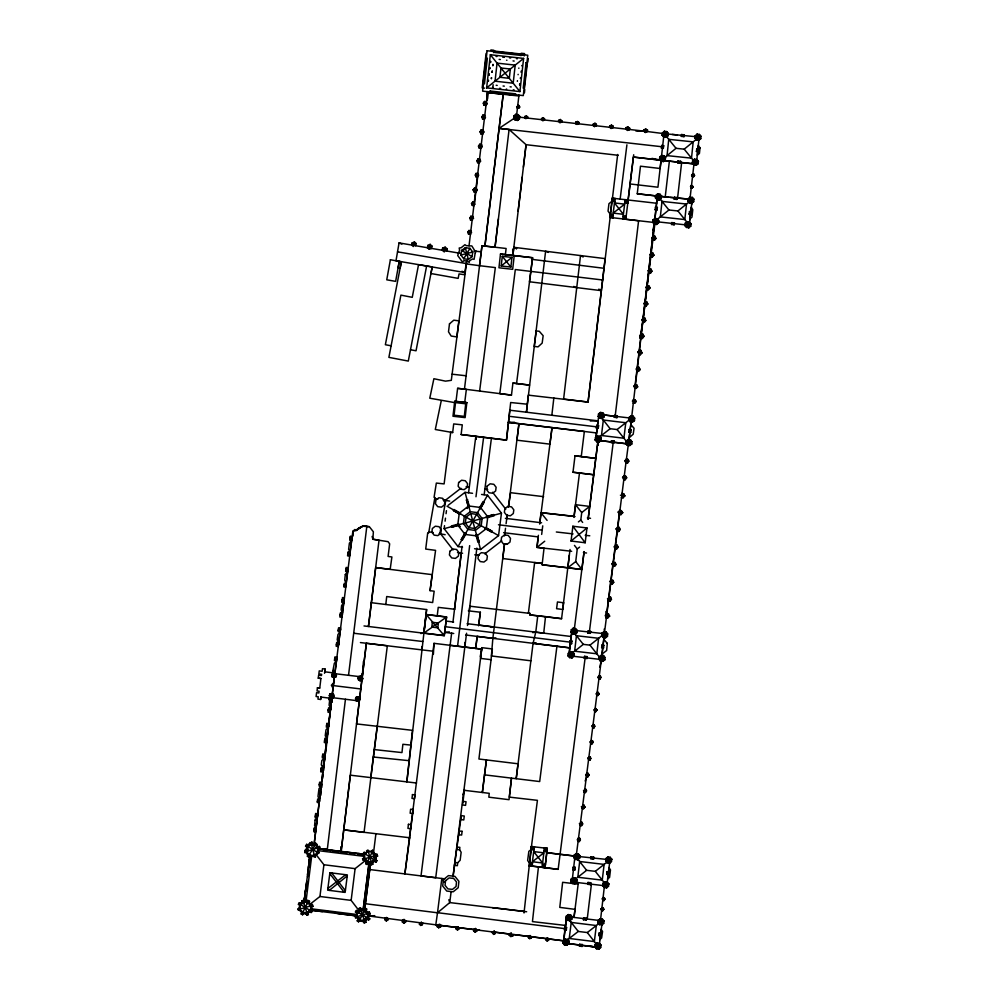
<?xml version="1.0" encoding="UTF-8"?>
<svg xmlns="http://www.w3.org/2000/svg" width="999" height="999" viewBox="0 0 999 999"><rect width="100%" height="100%" fill="white"/><g stroke="black" fill="none" stroke-linecap="round" stroke-linejoin="round"><path stroke-width="1.5" d="M364.21 858.491L364.26 854.245L367.045 851.797L366.596 850.811L367.932 850.012L368.606 851.123L371.74 851.335L372.465 850.261L376.086 856.63L375.811 859.764L372.415 863.061L372.752 864.297L371.241 864.784L370.542 863.523L368.094 863.223L364.198 859.914L363.062 860.002L362.575 858.778L363.861 857.916L364.26 854.245L367.045 851.797M487.45 98.726L487.662 91.558M367.482 917.806L367.632 913.361L364.635 910.052L360.714 909.777L357.467 912.075L357.093 916.67L359.727 919.979L364.41 920.504L367.482 917.806L357.467 912.075M404.021 919.492L403.771 923.076L405.519 922.252L405.619 920.716L404.021 919.492L402.485 920.229L402.335 921.94L403.771 923.076L405.619 920.716L402.335 921.94M627.822 126.861L627.597 130.419L629.557 129.595L629.682 128.209L627.822 126.861L626.011 127.66L625.861 129.196L627.597 130.419M518.956 95.092L518.856 95.991L487.549 92.532L487.275 100.262L487.549 92.532L499.475 93.844M311.788 844.929L311.913 842.082L305.569 846.103L306.768 846.827L306.119 850.411L304.807 850.474L304.957 852.597L306.181 852.472L308.753 857.192L309.915 855.868L313.961 855.706M457.417 929.932L457.654 926.722L456.243 927.422L456.068 928.895L457.417 929.932L458.703 929.382L458.853 927.821L457.654 926.722M310.502 910.601L310.751 905.831L307.592 902.272L303.521 902.035L300.212 904.332L299.625 909.202L302.635 912.599L307.105 913.336L310.502 910.601L305.257 907.529L307.592 902.272M366.383 643.156L359.303 700.961L356.056 700.536L355.532 698.726L356.481 697.04L358.191 696.678L359.727 697.414L359.303 700.961L331.88 697.589L314.298 842.819L315.497 843.156L317.882 846.74L318.319 852.072L315.309 855.656L315.409 857.13L308.079 854.919L306.618 851.548M433.404 654.195L434.016 643.344L481.705 649.138L481.855 647.664L492.357 648.95L491.533 655.968L530.894 660.801M368.431 626.498L375.686 567.569L390.172 569.343L391.895 556.967L388.099 556.443L389.66 543.856L388.062 541.683L372.902 539.235L373.364 531.78L369.343 526.698L364.26 525.899L361.288 526.735L356.206 530.469L352.834 531.331L334.827 673.676L362.237 676.947L362.824 678.696L361.813 680.381L360.09 680.806L358.566 679.957L357.979 678.146L358.966 676.548L360.676 676.061L362.237 676.947L358.566 679.957L361.813 680.381L358.966 676.548L362.237 676.947L363.436 661.475M573.014 869.804L573.201 867.107L575.124 867.294L574.887 869.954L573.014 869.804L575.124 867.294M317.482 852.534L317.819 847.814L315.347 844.904L311.388 844.192L307.742 846.215L306.793 851.398L309.028 855.107L314.398 855.556L317.482 852.534L307.742 846.215M543.156 117.645L541.558 118.569L541.47 119.793L544.53 118.781L544.343 120.092L542.719 120.829L543.156 117.645L544.53 118.781M564.472 929.994L564.685 927.297L566.558 927.459L566.333 930.144L564.472 929.994L566.558 927.459M573.314 656.268L585.152 657.654L558.154 869.342L529.245 865.796L531.418 846.528L534.415 846.865L534.053 849.987L531.056 849.649L528.846 851.335L527.622 860.551L532.155 866.096L529.245 865.796L524.025 912.961M495.179 933.516L494.23 931.105L492.757 931.83L492.519 933.153L493.743 934.377L495.179 933.516L492.757 931.83L493.743 934.377L494.23 931.105M306.755 886.051L307.18 881.493M307.605 876.935L308.017 872.377M486.088 53.384L482.192 87.9L484.577 88.149M593.144 125.462L593.269 124.138L594.979 123.252L596.415 124.388L596.266 125.799L594.43 126.561L593.144 125.462L596.415 124.388L593.269 124.138L596.266 125.799M481.056 148.314L481.431 144.418L479.645 144.293L478.521 146.129L479.22 148.064L481.056 148.314L482.192 146.566L481.431 144.418L478.521 146.129L481.056 148.314L479.645 144.293M457.654 862.786L457.38 865.671L454.47 865.334L456.955 847.052L459.865 847.352L459.615 849.799L461.151 852.284L460.139 860.276L457.654 862.786L454.87 862.449M419.455 924.3L419.617 922.739L422.427 924.662L422.677 923.101L419.455 924.3L420.804 925.399L422.427 924.662M524.438 92.87L524.775 89.523M322.577 756.53L322.689 755.331L324.75 755.606L323.489 757.23L322.577 756.53L324.75 755.606L322.689 755.331L323.489 757.23L324.75 755.606M334.702 659.365L334.827 658.166L336.875 658.453L335.627 660.077L334.702 659.365L336.875 658.453L334.827 658.166L335.627 660.077L336.875 658.453M518.131 74.363L518.094 74.713M513.961 115.872L513.711 118.257L515.209 120.13L517.632 120.404L519.505 118.869L519.742 116.483L518.219 114.648L515.859 114.373L513.961 115.872L519.505 118.869M473.613 930.943L473.776 929.445L475.549 928.521L476.835 929.869L476.685 931.318L475 932.017L473.613 930.943L476.835 929.869M569.343 555.157L561.588 618.693L529.857 614.922L530.007 613.423L528.384 613.199L534.64 562.537L542.257 563.461L502.747 558.528L504.52 543.98L507.067 544.318L510.002 542.045L510.501 538.374L508.229 535.402L504.582 534.94L501.585 537.212L501.098 540.884L503.359 543.856L507.067 544.318M595.229 439.947L595.466 437.562L597.34 436.063L599.725 436.301L601.223 438.174L600.986 440.559L599.113 442.07L596.69 441.82L595.229 439.947L597.34 436.063L601.223 438.174L595.229 439.947L599.113 442.07L600.524 439.473M573.813 656.368L574.063 653.97L572.552 652.11L570.167 651.835L568.294 653.358L568.019 655.719L569.53 657.592L571.915 657.866L573.813 656.368L568.294 653.358M576.81 632.804L577.06 630.419L575.561 628.546L573.164 628.309L571.303 629.807L571.028 632.192L572.527 634.065L574.949 634.315L576.81 632.804L571.303 629.807M570.841 881.568L571.091 879.182L572.951 877.684L575.374 877.959L576.848 879.819L576.598 882.217L574.737 883.715L572.315 883.441L570.841 881.568L572.951 877.684L576.848 879.819L574.737 883.715L570.841 881.568L576.848 879.819M571.853 919.117L572.102 916.732L570.591 914.859L568.206 914.622L566.333 916.12L566.058 918.506L567.594 920.379L569.954 920.628L571.853 919.117L566.333 916.12M601.66 635.689L601.898 633.304L603.771 631.793L606.193 632.042L607.692 633.915L607.417 636.301L605.544 637.799L603.159 637.524L601.66 635.689L607.692 633.915M625.886 443.444L626.136 441.058L627.996 439.548L630.419 439.797L631.917 441.67L631.643 444.056L629.782 445.554L627.384 445.317L625.886 443.444L631.917 441.67M652.722 222.34L652.959 219.955L654.832 218.456L657.217 218.731L658.728 220.567L658.478 222.952L656.605 224.463L654.195 224.213L652.722 222.34L658.728 220.567M656.131 207.705L657.055 198.938L656.168 207.043M665.284 160.015L665.521 157.617L664.023 155.757L661.638 155.482L659.765 157.005L659.49 159.365L660.988 161.239L663.411 161.513L665.284 160.015L659.765 157.005M600.511 924.212L597.914 922.801L598.164 920.404L600.037 918.905L602.447 919.18L603.958 921.028L603.683 923.413L601.81 924.912L599.425 924.662L597.914 922.801L600.037 918.905L603.958 921.028L601.81 924.912L600.037 918.905M605.943 858.528L605.694 860.926L607.205 862.786L609.59 863.061L611.463 861.563L611.7 859.177L610.239 857.304L607.817 857.03L605.943 858.528L611.463 861.563M687.911 201.061L688.161 198.664L690.059 197.165L692.419 197.415L693.955 199.276L693.668 201.673L691.808 203.172L689.422 202.897L687.911 201.061L690.059 197.165L693.955 199.276L687.911 201.061L691.808 203.172L693.231 200.574M692.357 163.099L692.607 160.714L694.467 159.241L696.89 159.49L698.388 161.388L698.114 163.774L696.253 165.247L693.855 164.997L692.357 163.099L694.467 159.241L698.388 161.388L696.253 165.247L692.357 163.099L698.388 161.388M700.749 138.724L700.998 136.326L699.5 134.465L697.102 134.216L695.242 135.714L694.954 138.112L696.465 139.972L698.875 140.222L700.749 138.724L695.242 135.714M316.109 830.631L315.284 828.733L314.023 830.381L316.109 830.631L314.173 829.182L314.972 831.093L316.233 829.47L314.173 829.182M386.526 917.532L386.251 920.903L387.724 920.129L387.912 918.568L386.526 917.532L384.965 918.106L384.79 919.617L386.251 920.903L387.912 918.568L384.79 919.617M416.521 783.029L406.843 781.867L412.475 730.344L356.543 723.913L366.371 643.281L387.325 645.791L364.048 832.404L343.743 829.857L409.69 837.761L404.882 873.913L434.016 643.344M489.81 68.531L489.91 67.595L489.785 68.756M601.66 647.664L601.935 645.029L603.833 645.242L603.521 647.914L601.66 647.664L603.833 645.242M594.917 946.902L595.167 944.542L597.027 943.019L599.45 943.293L600.948 945.154L600.674 947.551L598.813 949.05L596.415 948.775L594.917 946.902L597.027 943.019L600.948 945.154L598.813 949.05L594.917 946.902L600.948 945.154M607.042 871.765L606.768 874.4L608.641 874.649L608.953 871.977L607.042 871.765L608.641 874.649M696.84 159.628L698.9 139.723M340.434 630.544L339.598 628.671L338.349 630.294L340.434 630.544L338.536 629.108L340.547 629.382L339.298 631.006L338.536 629.108M374.825 860.276L375.324 855.619L372.252 851.947L368.269 851.548L364.872 853.72L364.235 858.928L367.232 862.337L371.516 862.824L374.825 860.276L364.872 853.72M486.026 104.321L484.065 105.245L484.465 101.498L486.388 101.723L487 103.859L485.926 105.395L484.065 105.245L483.291 103.247L484.465 101.498L485.926 105.395M597.452 425.699L598.039 420.841L509.827 410.214L506.481 440.109L461.113 434.528L462.287 424.85L453.708 423.926L452.659 432.542L450.699 432.267L444.118 483.903L436.338 483.079L434.066 497.352L434.902 497.477L428.683 532.892L427.734 532.729L425.711 549.063L435.576 550.349L430.057 590.659L434.165 591.208L432.667 602.547L386.713 596.54L385.801 604.47M509.24 935.326L509.39 933.89L511.263 932.816L510.864 936.55L509.24 935.326L513.136 934.402L512.974 935.751L510.864 936.55L509.39 933.89L512.974 935.751M562.974 943.044L563.211 940.721L565.084 939.16L567.507 939.397L569.005 941.27L568.731 943.655L566.858 945.154L564.472 944.917L562.974 943.044L565.084 939.16L569.005 941.27L566.858 945.154L562.974 943.044L569.005 941.27M631.718 416.708L642.819 321.603M431.805 627.11L432.33 622.302L438.361 623.001L437.837 627.784L431.805 627.11L438.361 623.001M517.357 81.356L517.432 80.657M518.856 68.007L518.818 68.344M548.414 252.397L545.604 251.236L526.423 412.2L528.321 395.142L588.061 402.06L605.119 258.616L513.836 247.315L512.862 255.432L500.474 254.046L498.951 267.769L512.674 269.33L514.235 255.607L500.474 254.046M529.857 614.922L545.504 616.633L543.731 633.141L467.145 623.676M654.845 219.568L655.806 210.677M654.782 220.017L656.006 208.591M325.849 739.347L325.574 741.733L324.588 741.033L325.849 739.347L326.835 740.109L325.574 741.733L324.775 739.834L326.673 741.246M495.054 81.194L497.052 63.124L515.209 65.11L513.186 83.217L495.054 81.194L500.636 76.736M609.59 127.26L609.74 125.862L611.525 125.125L613.111 126.186L612.924 127.697L611.001 128.459L609.59 127.26L613.111 126.186L609.74 125.862L612.924 127.697M542.382 864.11L545.017 867.594L545.392 864.447L542.382 864.11L542.02 867.269L545.017 867.594L547.29 848.363L544.255 848.026L543.881 851.185L546.915 851.523L547.29 848.363L531.418 846.528L529.245 865.796L538.461 866.807L532.455 921.602L565.509 925.436L566.645 916.52L563.561 942.906M345.329 584.103L345.055 586.463L346.154 586.038L345.329 584.103L344.081 585.764L345.055 586.463L344.255 584.565L346.316 584.84L344.081 585.764M371.366 602.697L426.623 609.565L406.843 781.867L350.349 775.187L341.134 851.398L340.859 846.74M486.638 87.875L490.347 54.733L523.613 58.404L519.905 91.583L486.638 87.875L495.854 80.519M510.339 69.006L509.303 78.347L499.925 77.273L500.974 67.994L510.339 69.006L499.925 77.273M604.545 632.267L625.973 462.537M302.547 912.624L299.625 910.151L298.501 910.239L300.549 903.383L304.046 901.36L307.005 901.573L307.742 900.349L309.528 901.298L307.817 903.82M320.904 795.154L321.253 792.057M321.778 787.412L322.115 784.315M322.814 778.121L323.164 775.024M323.688 770.379L324.213 765.734M324.737 761.088L325.262 756.443M325.612 753.346L331.88 697.589L329.682 700.074L329.096 705.157L330.569 708.066L330.045 712.487L328.059 712.237L328.609 707.791L330.569 708.066L331.88 697.589L332.168 702.26M492.844 87.55L493.156 84.728M466.82 402.647L465.134 417.619L452.972 416.246L454.72 401.261L466.82 402.647L454.72 401.261M661.575 155.794L663.885 135.14M582.117 946.453L582.33 944.542L579.632 944.267L579.42 946.14L582.117 946.453L579.632 944.267M593.756 857.154L593.543 859.053L590.846 858.715L591.083 856.855L593.756 857.154L590.846 858.715M680.631 161.264L680.406 163.162L677.709 162.862L677.934 160.989L680.631 161.264L677.709 162.862M329.558 708.965L329.283 711.288L330.532 709.665L328.484 709.39L328.296 710.589L329.283 711.288L330.532 709.665L328.484 709.39L329.283 711.288M332.28 694.105L334.39 677.097L332.255 676.822L331.855 674.899L332.655 673.363L335.964 673.738L336.413 675.511L335.564 677.222L332.255 676.822L332.655 673.363L335.964 673.738L335.564 677.222L332.255 676.822L335.964 673.738M445.154 247.153L444.33 251.96L442.345 250.25L442.582 248.102L445.154 247.153L447.277 248.876L446.903 251.049L442.582 248.102M520.941 55.707L521.216 53.284L524.525 53.596L524.25 55.956M501.186 265.996L502.285 256.318L511.963 257.392L510.864 267.07L501.186 265.996L511.963 257.392M558.616 120.367L560.127 121.204L559.84 122.827L561.688 122.09L561.838 120.742L560.339 119.518L558.616 120.367L558.441 121.716L561.838 120.742M551.848 415.259L553.846 397.952M571.665 551.286L536.987 547.377L538.186 536.9L503.608 532.679M539.872 522.564L552.035 427.609L584.353 431.468L581.256 456.58L595.741 458.366L597.877 441.883M570.042 640.871L569.742 643.531L571.603 643.743L571.94 641.083L570.042 640.871L571.603 643.743M569.193 653.134L571.853 631.393M596.69 425.437L596.391 428.134L598.251 428.346L598.563 425.674L596.69 425.437L598.251 428.346M584.315 658.204L584.54 656.331L587.225 656.643L586.987 658.503L584.315 658.204L587.225 656.643M572.34 879.232L574.974 856.118L546.203 852.609M628.858 432.205L629.158 429.508L631.068 429.757L630.731 432.392L628.858 432.205L631.068 429.757M636.663 384.727L634.74 388.274L633.978 386.039L635.264 384.54L636.663 384.727L637.587 386.838L636.238 388.399L634.74 388.274L654.195 224.213L657.217 218.731L658.478 222.952L652.959 219.955L654.195 224.213L652.946 230.307M583.428 919.767L583.641 917.894L586.338 918.206L586.126 920.067L583.428 919.767L586.338 918.206M587.812 884.327L588.024 882.454L590.746 882.729L590.509 884.627L587.812 884.327L590.746 882.729M674.188 199.126L674.412 197.253L677.097 197.527L676.86 199.438L674.188 199.126L677.097 197.527M671.528 224.463L671.74 222.59L674.462 222.864L674.225 224.763L671.528 224.463L674.462 222.864M677.572 198.089L681.643 162.537L693.98 163.936L690.109 197.715M600.636 919.105L604.27 887.249M304.083 901.785L304.77 895.816M327.535 726.548L326.71 724.612L328.796 724.887L327.535 726.548L327.809 724.188L326.548 725.811L328.634 726.048L327.809 724.188M487.549 92.532L469.031 245.779M493.556 52.61L493.831 50.262L490.859 49.95M469.268 610.938L469.817 606.193L530.007 613.423M574.375 628.808L584.09 551.585L581.905 569.492L542.107 564.772L544.043 548.139L536.987 547.377L538.386 535.302M539.685 524.075L541.008 512.674L574.088 516.321L579.482 473.002L593.718 474.75L595.741 458.366L575.012 455.794L572.989 472.24L593.718 474.75L588.074 519.18M583.129 256.993L580.519 255.582L563.611 399.063L588.061 402.06L617.682 154.47M532.155 866.096L532.517 862.949L529.52 862.612M611.825 201.336L614.885 201.673L612.225 198.177L615.259 198.539L608.953 203.696L608.054 211.139L610.327 214.285L613.324 214.623L612.961 217.782L609.927 217.407L612.225 198.177L656.605 203.259M598.501 413.973L598.226 416.371L599.725 418.231L602.122 418.506L603.983 417.008L604.258 414.647L602.759 412.749L600.374 412.475L598.501 413.973L603.983 417.008M624.687 202.834L625.062 199.675L628.059 200.05L627.697 203.172L624.687 202.834L628.059 200.05L633.391 157.105L661.088 160.227L657.929 187.213L630.082 183.966M633.703 154.758L625.799 219.28L622.789 218.918L623.164 215.784L626.161 216.121L625.799 219.28L653.009 222.352M548.576 940.284L548.726 938.973L547.502 937.811L546.003 938.635L545.841 939.797L547.065 940.958L548.576 940.284L546.003 938.635M598.925 659.24L599.2 656.855L601.111 655.356L603.458 655.569L604.994 657.467L604.72 659.852L602.822 661.363L600.461 661.113L598.925 659.24L604.994 657.467M628.646 419.955L628.92 417.557L630.794 416.096L633.179 416.308L634.702 418.206L634.402 420.567L632.529 422.065L630.169 421.79L628.646 419.955L634.702 418.206M601.735 656.518L604.083 636.313M662.212 135.227L662.487 132.842L664.36 131.344L666.745 131.581L668.244 133.454L667.969 135.839L666.108 137.338L663.748 137.1L662.212 135.227L664.36 131.344L668.244 133.454L666.108 137.338L662.212 135.227L668.244 133.454M655.481 197.839L655.756 195.454L657.617 193.943L660.014 194.231L661.513 196.066L661.238 198.451L659.365 199.95L656.98 199.713L655.481 197.839L657.617 193.943L661.513 196.066L659.365 199.95L655.481 197.839L661.513 196.066M660.801 196.428L665.222 196.915L669.38 161.139L677.21 162.025M681.33 136.364L681.543 134.528L684.24 134.803L683.99 136.663L681.33 136.364L684.24 134.803M603.009 883.253L602.734 885.614L604.233 887.512L606.618 887.786L608.491 886.288L608.766 883.89L607.267 881.992L604.87 881.755L603.009 883.253L608.491 886.288M684.977 225.562L685.252 223.177L687.125 221.666L689.51 221.953L691.008 223.813L690.734 226.199L688.86 227.71L686.475 227.435L684.977 225.562L687.125 221.666L691.008 223.813L684.977 225.562L688.86 227.71L690.297 225.112M358.566 679.957L358.966 676.548M369.318 869.292L369.68 866.233M516.583 115.36L518.856 95.991M527.859 62.013L528.259 58.654M614.885 201.673L615.259 198.539M545.017 867.594L546.765 852.684L574.725 856.031M657.342 196.066L637.25 193.769L640.471 166.196L660.102 168.494L661.088 160.227L651.96 158.379M573.838 857.517L574.113 855.169L576.023 853.658L578.371 853.933L579.907 855.781L579.632 858.141L577.734 859.639L575.374 859.427L573.838 857.517L576.023 853.658L579.907 855.781L577.734 859.639L573.838 857.517L579.907 855.781M607.779 617.894L606.743 613.573L608.428 613.823L609.565 616.083L607.779 617.894L606.156 617.707L619.705 510.439L621.378 510.651L622.639 512.699L620.928 514.66L619.268 514.572L618.194 512.087L619.705 510.439L622.639 512.699L619.268 514.572L621.378 510.651M689.785 220.092L690.521 213.898M691.62 204.595L691.932 202.01M360.676 676.061L360.09 680.806M369.43 869.217L369.805 866.145M437.225 615.809L438.236 607.355L454.782 609.265M498.426 218.918L495.029 247.215L484.915 246.079L503.209 94.268L484.915 246.079L481.98 245.742L464.46 389.135L457.629 388.336L456.006 401.423M495.029 247.215L509.09 129.47L499.075 128.371L513.936 118.494M466.57 633.241L435.726 877.734L421.016 875.898L451.673 632.929M452.972 622.102L462.062 546.316M521.765 65.834L521.803 65.522M457.567 646.241L469.655 545.629M505.382 254.595L506.118 248.476L481.98 245.742L479.495 265.684L495.329 267.582L479.62 391.059M518.119 211.101L522.202 177.135M602.672 279.995L515.309 269.543L499.812 393.631L511.476 395.104L512.912 383.104L516.558 383.529L532.579 257.73L512.862 255.432L526.061 144.693L509.09 129.47M523.389 167.12L526.061 144.693L618.119 155.282M481.855 647.664L480.569 658.416L491.071 659.677L492.857 638.349L504.52 543.98M654.195 224.213L643.269 318.669M689.347 223.764L690.434 214.623L689.847 219.031L691.957 217.133L692.782 209.728L691.32 207.18L690.759 211.626M690.709 212.337L691.87 202.472M305.544 890.022L304.108 901.86L306.456 882.766M309.802 857.017L309.253 861.625L310.077 862.274M339.598 628.671L339.298 631.006M331.88 697.589L314.298 842.819L317.882 846.74L318.319 852.072L319.268 852.597L315.309 855.656M327.272 849.687L345.442 699.263M366.833 526.311L348.526 675.312M341.134 851.398L359.727 697.414L356.481 697.04L356.056 700.536L359.303 700.961L356.481 697.04M413.211 809.465L412.724 813.511L410.152 813.223L410.601 809.215L413.211 809.465L411.226 824.812M454.508 609.228L461.276 553.109M527.622 116.821L527.472 118.069L526.211 117.308L524.8 117.795L524.987 116.446L526.423 115.934L527.622 116.821L526.211 117.308L524.987 116.446M467.507 625.499L476.848 548.101M477.135 636.388L475.674 648.463L477.235 636.388L492.857 638.349L495.916 637.911M450.187 645.304L481.705 649.138L453.009 876.735L454.657 864.547M537.762 615.809L535.764 632.167L533.066 643.344L516.196 778.708L518.031 763.785L478.921 759.015L491.071 659.677M570.029 549.487L567.807 567.782L542.107 564.772M575.724 561.575L567.807 567.782L581.905 569.492L575.724 561.575L577.26 548.951L579.632 547.09M531.206 937.986L531.356 936.737L530.107 935.576L528.533 936.4L528.359 937.561L529.707 938.635L531.206 937.986L528.533 936.4L529.707 938.635L530.107 935.576M542.632 862.974L543.856 852.834L533.691 851.585L532.43 861.75L542.632 862.974L533.691 851.585M569.193 653.184L572.002 630.119M598.901 414.385L595.679 440.047L597.152 428.134M623.401 214.323L624.625 204.146L614.46 202.922L613.199 213.099L623.401 214.323L618.93 208.629L613.199 213.099M587.225 919.03L591.42 884.19M607.13 883.341L609.665 862.387M320.979 696.678L320.617 699.462L317.944 699.125L318.256 696.765L316.084 696.528L316.571 692.694L318.868 692.969L319.106 691.221L317.033 690.946L317.42 687.787L319.755 688.074L320.916 678.508L318.256 678.171L318.619 675.174L321.466 675.536L321.653 674.288L318.868 673.95L319.23 670.878L322.14 671.253L322.452 668.706L325.112 669.043L324.75 671.803L332.53 672.789L334.303 663.373L336.538 660.839L336.963 657.167L334.915 656.917L334.428 660.564L336.538 660.839L334.827 673.676L332.655 673.363L335.564 677.222M332.18 695.204L334.453 676.66M368.469 626.261L379.021 540.234L373.576 539.335M469.967 218.082L472.814 216.458L472.365 220.205L470.517 220.042L469.967 218.082L470.891 216.246L472.814 216.458L473.551 218.519L469.967 218.082L472.365 220.205L470.891 216.246M474.537 202.597L475.849 191.895M476.223 188.836L478.084 173.551L476.123 173.401L475.299 175.05L475.949 176.798L477.659 177.035L476.123 173.401L475.949 176.798L478.084 173.551L478.671 175.412L475.299 175.05M426.623 609.565L423.751 633.116L420.666 633.491M462.962 801.897L464.485 789.56M560.127 121.204L560.339 119.518M484.527 774.849L482.342 792.494L486.426 759.839L484.527 774.849L539.685 781.555L556.93 646.253L569.83 647.876L465.771 634.989M571.053 541.033L572.864 526.236L586.987 527.959L585.177 542.757L571.053 541.033L586.987 527.959M573.95 517.432L575.524 504.682L589.647 506.393L581.718 512.574L580.794 520.054L582.654 522.44M643.194 318.519L652.896 239.723M653.284 236.638L654.807 224.275M630.918 423.364L631.243 420.779M628.958 439.448L631.181 421.241M578.346 882.641L578.159 884.14L562.637 882.304L559.777 907.392L575.037 909.352L574 917.444L578.346 882.641L575.824 882.342M692.944 186.938L691.32 185.464L691.008 187.949L692.107 188.099L692.944 186.938L692.382 185.614L690.459 186.563L692.944 186.938L691.008 187.949L692.382 185.614M599.375 944.792L601.997 923.513M308.479 867.444L309.802 856.855L307.505 874.649M315.284 828.733L314.972 831.093M358.703 910.264L351.149 900.374L355.107 868.643L364.91 860.926M373.726 851.21L375.899 833.815M426.073 614.435L446.628 616.97L444.205 635.539L423.901 633.054L426.198 614.585L446.503 617.07L444.305 635.689L364.011 625.948M464.735 402.397L466.358 389.385L457.629 388.336M451.136 891.583L449.75 902.584L437.5 912.786L435.789 924.824L368.643 915.971L369.405 912.075L367.969 912.562L364.66 909.227L358.928 908.528L359.515 909.877L357.63 911.812M461.238 815.646L460.751 819.567L463.786 819.942L464.273 816.021L461.238 815.646L456.918 847.739M575.624 123.589L575.799 122.115L577.522 121.503L578.896 122.427L578.708 123.926L575.799 122.115L578.896 122.427L575.624 123.589L576.997 124.475L577.522 121.503M541.67 534.428L542.732 525.836M611.525 125.125L611.001 128.459M620.142 199.113L626.91 144.818M661.788 145.429L661.45 148.127L663.324 148.364L663.686 145.704L661.788 145.429L663.324 148.364M655.481 207.093L655.144 209.79L657.005 210.027L657.379 207.367L655.481 207.093L657.005 210.027M320.617 699.462L320.916 697.04L329.408 698.151L329.158 700.012L330.194 693.855L333.441 694.255L333.966 696.128L332.992 697.752L329.745 697.314L329.308 695.479L330.194 693.855L333.441 694.255L332.992 697.752L329.745 697.314L331.606 695.791L333.966 696.128M304.183 901.573L309.965 855.469M347.103 568.356L346.803 570.716L347.902 570.292L347.103 568.356L345.854 570.017L346.803 570.716L348.052 569.093L346.004 568.856L347.902 570.292M337.737 643.281L337.425 645.641L336.476 644.904L336.663 643.718L338.686 643.993L337.425 645.641L336.663 643.718L338.686 643.993L337.425 645.641M305.944 901.922L311.7 856.043M319.355 784.739L321.566 783.853L320.304 785.514L320.617 783.116L319.355 784.739L320.304 785.514L321.403 785.014L320.617 783.116M309.715 904.482L319.942 896.49L323.913 864.747L315.984 854.482M370.729 777.634L377.185 726.448M369.143 862.062L363.249 909.127L369.031 863.186M366.283 918.056L368.581 920.042L369.78 918.905L368.456 917.469L367.969 912.562L364.66 909.227L370.641 862.174M364.647 909.527L370.542 863.523L372.752 864.297L371.503 861.638M588.161 519.155L598.076 440.384L598.289 445.042M613.236 442.182L589.36 632.055L603.096 633.578M576.398 854.669L601.186 661.088L599.762 667.157M340.184 615.471L340.334 614.273L342.395 614.547L341.134 616.171L340.184 615.471L342.395 614.547L340.334 614.273L341.134 616.171L342.395 614.547M348.788 555.194L350.05 553.571L348.002 553.321L348.788 555.194L349.101 552.834L349.9 554.732L347.839 554.482L349.101 552.834M315.409 816.258L316.658 814.61L317.457 816.508L315.409 816.258L317.607 815.346L316.358 816.97L315.559 815.072L317.607 815.346M317.482 801.348L318.743 799.687L319.543 801.623L317.482 801.348L319.692 800.424L317.645 800.149L319.543 801.623M351.298 537.362L350.999 539.722L352.098 539.26L351.298 537.362L350.05 538.985L350.999 539.722L352.26 538.061L350.199 537.849L350.999 539.722M322.178 768.905L321.865 771.228L320.916 770.529L322.178 768.905L322.964 770.803L321.865 771.228L321.104 769.33L323.127 769.605L321.865 771.228M462.537 547.165L458.029 546.578L444.143 528.658L444.53 525.661M445.104 521.166L445.492 518.169M446.066 513.673L446.453 510.676M468.568 492.719L475.824 436.301L476.198 439.373M475.974 496.753L483.616 437.287M484.165 494.68L491.408 438.261M514.235 255.607L532.579 257.73L529.482 281.768L601.41 290.659L598.788 289.123M504.545 535.864L505.519 528.284M506.093 523.726L507.255 514.635M598.863 935.576L599.2 932.941L601.111 933.216L600.736 935.851L598.863 935.576L601.111 933.216M316.658 814.61L316.358 816.97M318.743 799.687L318.431 802.047M430.057 590.659L432.142 574.637L375.686 567.569M409.44 838.623L410.826 827.871M457.754 525.012L459.278 513.224L468.681 505.969L480.507 507.467L487.799 516.87L486.263 528.658L476.835 535.926L465.034 534.415L457.754 525.012L460.289 526.473M479.47 524.862L480.232 518.981L476.623 514.36L470.766 513.561L466.083 517.17L465.309 523.026L468.931 527.709L474.775 528.483L479.47 524.862L466.083 517.17M478.596 625.811L480.357 612.225L468.319 610.839M474.562 548.713L480.569 549.487L498.551 535.614L501.461 513.161L487.549 495.217L481.555 494.443M530.894 850.786L537.425 800.336L509.303 797.115L511.513 778.121L509.028 799.687L488.836 797.177L489.235 793.318L464.485 790.346L463.024 794.792M587.724 633.029L587.961 631.118L590.634 631.455L590.384 633.329L587.724 633.029L589.173 632.242L587.961 631.118L590.384 633.329L589.173 632.242L590.634 631.455M614.16 441.021L613.91 442.919L611.213 442.582L611.463 440.721L614.16 441.021L611.213 442.582M639.897 338.374L642.869 321.728M440.409 924.525L435.789 924.824L563.486 940.808L564.872 930.119M565.259 927.209L565.634 924.287M602.847 900.411L603.221 897.564L604.358 897.676L604.907 899.212L603.983 900.561L602.847 900.411L602.297 898.813L603.221 897.564L604.907 899.212L602.847 900.411L604.358 897.676M341.134 616.171L341.446 613.848M488.386 81.406L488.536 80.245M521.066 72.253L521.216 71.091M480.357 612.225L478.671 625.124L494.205 627.022L491.108 627.36M614.273 417.282L614.522 415.422L617.22 415.721L616.945 417.657L614.273 417.282L617.22 415.721M626.373 459.453L628.196 445.542M343.431 599.113L343.132 601.498L344.193 601.011L343.431 599.113L342.17 600.736L343.132 601.498L342.332 599.6L344.38 599.85L342.17 600.736M365.484 918.118L364.41 920.504L360.714 909.777L364.66 909.227L365.397 903.72L437.5 912.786L441.82 878.508L444.355 882.067M360.414 642.569L421.516 649.837L421.953 646.553M547.502 937.811L547.065 940.958M520.479 77.61L520.354 78.521M440.509 927.022L440.721 925.436L439.31 924.3L438.698 927.671L437.2 926.66L437.437 924.999L440.721 925.436L438.698 927.671L437.437 924.999L440.509 927.022L438.698 927.671M594.979 123.252L594.43 126.561M696.428 151.461L696.803 148.764L698.701 149.038L698.326 151.711L696.428 151.461L698.701 149.038M689.51 211.526L689.135 214.223L691.046 214.473L691.408 211.813L689.51 211.526L691.046 214.473M357.555 701.273L358.191 696.678M324.525 673.276L325.112 669.043M335.627 660.077L335.964 657.742M323.489 757.23L323.826 754.882M419.617 922.739L420.804 925.399L421.328 921.94M472.09 256.656L472.764 252.023L469.967 248.326L465.347 247.677L461.613 250.437L460.939 255.032L463.723 258.766L468.319 259.415L472.09 256.656L461.613 250.437L464.398 249.725M365.047 900.012L365.484 896.99M366.146 892.444L366.596 889.422M367.033 886.388L367.707 881.855M368.144 878.82L370.367 863.685M475 932.017L475.549 928.521M331.855 674.899L334.116 675.249L334.453 673.001M506.755 518.518L507.217 515.484M508.578 506.368L518.956 423.713L508.354 422.365L514.535 422.265M645.304 132.467L645.854 129.071L647.539 130.17L647.327 131.518L645.304 132.467L643.556 131.056L519.505 117.195M431.93 246.029L431.556 248.414L429.295 249.238L427.422 247.764L427.847 245.404L430.119 244.43L431.93 246.029L427.422 247.764L430.119 244.43L431.556 248.414L427.847 245.404M508.329 507.242L510.614 492.694L543.606 496.653M331.98 693.456L331.606 695.779L329.308 695.479M426.623 265.996L408.304 361.076L388.886 357.367L400.899 295.13L412.262 297.327L418.544 264.648L432.205 266.945L430.944 273.526L458.141 278.371L459.041 273.926L464.398 274.7L466.77 260.901L451.311 380.344L445.492 381.143L433.891 378.721L429.782 398.201L454.557 402.585M526.211 117.295L526.423 115.934M504.582 534.94L504.92 532.829M331.243 698.051L331.606 695.791L332.992 697.752M460.164 253.296L399.063 242.894L395.991 260.789L464.76 272.515L461.963 271.253M429.295 249.238L430.119 244.43M411.738 245.067L412.112 242.957L414.435 241.945L416.121 243.544L415.721 245.742L412.112 242.957L416.121 243.544L411.738 245.067L413.336 246.541L414.435 241.945M439.86 533.766L445.741 500.399M401.361 261.701L400.187 268.019L398.077 267.62L399.275 261.376L401.361 261.701L385.364 344.717L391.121 345.816M526.211 117.308L525.936 118.744L524.8 117.795M432.205 266.945L416.034 350.786L410.489 349.737M480.169 656.755L481.705 649.138M441.233 400.799L435.302 429.508L452.659 432.542M637.374 130.994L643.556 131.056L643.868 129.77L645.854 129.071M367.42 918.531L365.334 920.653L365.921 922.339L359.877 920.841L356.843 917.719L355.444 917.744L357.617 910.938L361.101 908.953L360.427 907.854L358.928 908.528L360.477 911.138M306.119 850.411L307.742 845.204L312.188 843.493L314.635 843.98L315.497 843.156L316.995 844.292L316.296 845.092L317.882 846.74L319.568 846.528L319.905 848.051L318.494 848.613L319.218 846.565M306.755 903.258L307.742 900.349L310.751 904.907L311.114 912.512L310.04 911.775L306.119 913.798L303.521 913.461L302.572 914.747L301.186 913.973L301.71 912.512L299.625 910.151M585.139 781.043L588.111 773.313L587.012 773.226L585.701 774.725L586.65 776.66L587.874 776.81L589.073 775.037L588.111 773.313M368.132 861.762L367.145 864.51L365.759 863.71L366.283 862.237L367.145 864.51L368.094 863.223L370.966 863.124M309.702 854.532L308.753 857.192L307.405 856.23L308.079 854.919M373.514 857.042L376.086 856.63L376.948 854.245L375.324 854.644L372.639 853.233M585.726 788.91L584.415 792.494L585.451 792.582L586.488 790.871L584.902 788.785L585.451 792.582M303.646 911.9L302.572 914.747L301.71 912.512M364.36 910.976L365.397 908.253L366.683 909.102L365.135 911.488M363.861 857.916L363.062 860.002L365.684 859.065M371.528 852.721L372.465 850.261L375.324 854.644L375.811 859.764L376.948 860.676L376.086 862.025L374.987 861.288L376.948 860.676L374.513 859.664M640.771 350.287L639.06 354.67L640.347 354.77L641.932 352.809L640.771 350.287L639.485 350.174L637.899 352.01L639.06 354.67L641.932 352.809L639.485 350.174L640.347 354.77M648.738 285.726L647.027 289.61L648.488 289.71L650.024 287.749L648.738 285.726L647.514 285.627L645.978 287.287L647.027 289.61L650.024 287.749L647.514 285.627L648.488 289.71M646.69 301.773L645.004 305.756L646.253 305.944L647.727 303.983L646.69 301.773L645.491 301.586L643.955 303.484L645.004 305.756L647.727 303.983L645.491 301.586L646.253 305.944M592.769 727.884L594.18 724.637L592.007 725.923L592.769 727.884L593.881 728.009L594.83 726.261L594.18 724.637M617.282 531.393L619.205 527.372L617.682 527.222L616.083 528.908L617.282 531.393L618.693 531.543L620.254 529.482L619.205 527.372M364.635 910.052L359.727 919.979M638.91 367.257L637.037 371.216L638.511 371.366L640.072 369.53L638.91 367.257L637.524 367.083L638.511 371.366M583.978 805.107L582.454 808.628L583.553 808.728L584.84 807.067L583.978 805.107L582.904 805.019L583.553 808.728M654.832 236.164L653.92 238.112L651.897 237.849L653.421 236.039L654.832 236.164L655.968 238.424L654.47 240.235L652.909 240.022L651.897 237.849M372.252 851.947L367.232 862.337M640.809 338.349L642.832 334.116L641.296 333.966L639.697 335.864L640.809 338.349L642.369 338.499L643.955 336.351L642.832 334.116M625.486 475.911L623.713 479.595L625.299 479.707L626.585 477.809L625.486 475.911L624.2 475.699L622.614 477.347L623.713 479.595L626.585 477.809L624.999 476.398M627.722 459.278L625.911 462.962L627.509 463.111L628.833 461.113L627.722 459.278L626.373 459.128L624.912 460.776L625.911 462.962M603.034 907.691L601.598 910.601L602.734 910.726L603.796 909.29L603.034 907.691L600.948 908.89L601.598 910.601L603.796 909.29L601.997 907.604L602.734 910.726M652.809 252.972L650.948 256.743L652.384 256.93L653.796 255.12L652.809 252.972L651.46 252.797L650.112 254.483L650.948 256.743L653.796 255.12L651.46 252.797L652.384 256.93M596.241 708.528L594.892 711.775L597.065 710.127L595.192 708.403L595.741 711.837M598.289 692.382L596.815 695.354L597.914 695.516L599.088 693.955L598.289 692.382L597.277 692.295L597.914 695.516M581.868 822.202L580.219 825.511L581.618 825.636L582.692 823.925L581.868 822.202L580.706 822.052L581.618 825.636M644.904 318.132L643.006 322.14L644.392 322.265L645.791 320.517L644.904 318.132L643.493 317.919L641.87 319.755L643.006 322.14L645.791 320.517L641.87 319.755M650.973 269.118L649.075 272.827L650.611 273.014L651.922 271.166L650.973 269.118L649.5 268.993L648.189 270.654L649.075 272.827L651.922 271.166L648.189 270.654M615.072 549.025L617.095 545.142L615.659 544.93L616.483 549.188L615.072 549.025L614.098 546.553L618.294 547.127L617.095 545.142M598.776 678.945L600.374 676.036L599.2 675.911L597.951 677.222L598.776 678.945L600.037 679.058L600.948 677.472L600.374 676.036M302.635 912.599L305.232 907.529L303.521 902.035M482.929 115.047L481.943 116.908L482.567 119.056L484.428 119.206L485.502 117.245L481.943 116.908L484.428 119.206L482.929 115.047L484.802 115.26L482.567 119.056M369.093 861.525L371.516 862.824L372.789 860.426M374.051 858.029L375.324 855.619L372.977 854.27M621.478 497.689L623.676 493.706L621.902 493.469L623.164 497.752L621.478 497.689L624.75 495.891L623.676 493.706M590.809 743.756L592.469 740.696L591.246 740.546L590.109 741.945L590.809 743.756L592.095 743.843L593.144 742.282L592.469 740.696M588.636 759.964L590.297 756.992L589.035 756.867L587.899 758.154L588.636 759.964L589.959 760.139L590.809 758.516L590.297 756.992M519.742 116.483L513.711 118.257L517.632 120.404L519.742 116.483L515.859 114.373L514.423 116.958M603.458 655.569L600.461 661.113L604.72 659.852L603.458 655.569L599.2 656.855L600.461 661.113M663.748 137.1L666.745 131.581M567.594 920.379L570.591 914.859M518.219 114.648L515.209 120.13M663.411 161.513L665.521 157.617L661.638 155.482L663.411 161.513L659.49 159.365L665.521 157.617M694.954 138.112L700.998 136.326L697.102 134.216L694.954 138.112L698.875 140.222L700.287 137.625M692.419 197.415L689.422 202.897M574.949 634.315L577.06 630.419L573.164 628.309L571.028 632.192L574.949 634.315L573.164 628.309M575.374 859.427L578.371 853.933M606.405 859.627L607.817 857.03L611.7 859.177L609.59 863.061L605.694 860.926L611.7 859.177M599.725 436.301L596.69 441.82M699.5 134.465L696.465 139.972M693.855 164.997L696.89 159.49M633.179 416.308L630.169 421.79L634.402 420.567L633.179 416.308L628.92 417.557L634.402 420.567M627.384 445.317L630.419 439.797L631.643 444.056L627.384 445.317L626.136 441.058L630.419 439.797M575.561 628.546L572.527 634.065M599.425 924.662L602.447 919.18M664.023 155.757L660.988 161.239M607.205 862.786L610.239 857.304M564.472 944.917L567.507 939.397M607.267 881.992L604.233 887.512M656.98 199.713L660.014 194.231M602.759 412.749L599.725 418.231M568.019 655.719L570.167 651.835L574.063 653.97L568.019 655.719L571.915 657.866L573.339 655.269M572.552 652.11L569.53 657.592M566.058 918.506L568.206 914.622L572.102 916.732L566.058 918.506L569.954 920.628L571.378 918.031M608.766 883.89L602.734 885.614L606.618 887.786L608.766 883.89L604.87 881.755L603.446 884.327M596.415 948.775L599.45 943.293M686.475 227.435L689.51 221.953M606.193 632.042L603.159 637.524L607.417 636.301L606.193 632.042L601.898 633.304L607.417 636.301M602.122 418.506L604.258 414.647L600.374 412.475L602.122 418.506L598.226 416.371L604.258 414.647M572.315 883.441L575.374 877.959M481.118 129.932L482.717 134.003L480.107 131.731L481.118 129.932L483.116 130.082L483.878 132.018L482.717 134.003L480.881 133.878L480.107 131.731L483.116 130.082L480.881 133.878M477.997 158.903L476.985 160.714L477.597 162.7L479.345 162.887L480.569 161.139L479.77 159.116L477.997 158.903L479.345 162.887L476.985 160.714L480.569 161.139M608.366 600.948L610.626 597.19L608.915 596.903L609.989 601.136L608.366 600.948L607.504 598.526L611.425 599.3L610.626 597.19M467.232 508.503L468.681 505.969L470.317 511.938M466.133 533.578L462.375 540.122L461.301 539.51L465.059 532.966M479.333 508.116L483.079 501.585L484.19 502.197L480.419 508.728M468.131 529.045L458.029 546.578M468.931 527.709L476.623 514.36M476.648 514.185L487.549 495.217M692.382 176.586L693.893 174.101L692.694 173.913L691.62 175.137L692.382 176.586L693.581 176.698L694.53 175.412L693.893 174.101M481.431 144.418L479.22 148.064M459.99 514.273L453.434 510.526L454.008 509.515L460.576 513.261M608.428 613.823L606.156 617.707L605.207 615.384L609.565 616.083L606.156 617.707L605.881 611.488M315.347 844.904L309.028 855.107M479.77 159.116L477.597 162.7M306.768 846.827L307.742 845.204L306.618 844.355L305.569 846.103L307.979 847.339M307.405 856.23L308.803 853.895M463.723 258.766L469.967 248.326M357.917 913.011L355.469 911.987L357.617 910.938L356.393 910.451L355.469 911.987L356.693 912.786L356.768 915.246M484.89 528.496L491.57 532.042M491.446 532.242L492.057 531.231L485.502 527.484M461.301 539.51L465.247 533.066M480.244 508.628L483.966 502.072M300.549 903.383L299.35 902.671L298.276 904.42L299.625 905.219L299.625 908.915M612.874 566.033L615.072 562.474L613.361 562.237L611.912 563.761L612.874 566.033L614.61 566.271L616.021 564.56L615.072 562.474M476.348 188.224L473.988 191.87L475.949 192.145L477.235 190.185L476.348 188.224L474.537 188.012L473.189 189.81L473.988 191.87M472.814 216.458L470.517 220.042M579.782 838.311L577.946 841.32L579.358 841.533L580.394 839.934L579.782 838.311L578.371 838.099L577.946 841.32L577.272 839.547L580.394 839.934L578.371 838.099L579.358 841.533M308.329 849L306.793 851.398L317.819 847.814M301.186 913.973L302.809 911.438M365.759 863.71L367.307 861.288M313.948 845.566L315.497 843.156M484.065 105.245L486.388 101.723M519.018 105.544L517.357 108.117L518.706 108.304L519.63 107.043L519.018 105.544L517.732 105.395L517.357 108.117L519.63 107.043L517.732 105.395L518.706 108.304M359.915 919.555L358.466 921.79L357.217 920.841L358.354 919.617L357.692 916.882M612.812 580.282L610.539 583.953L612.312 584.103L613.636 582.267L612.812 580.282L610.963 580.032L609.615 581.655L613.636 582.267L611.575 583.391M635.139 399.912L633.079 403.097L634.702 403.259L636.088 401.473L635.139 399.912L633.478 399.637L632.355 401.173L636.088 401.473L633.478 399.637L634.702 403.259M472.327 205.494L471.528 203.509L473.464 203.784L474.163 205.657L472.327 205.494L473.464 203.784L475.337 204.083M363.249 853.546L364.235 852.072L365.334 852.834L363.249 853.546L364.26 854.245L358.691 853.596L358.042 854.457M366.683 909.102L365.946 910.214L365.397 908.253L364.66 909.227M470.554 234.266L467.794 232.18L468.931 230.494L470.954 230.707L471.565 232.73L467.794 232.18L468.506 234.041L470.554 234.266L468.931 230.494M468.506 234.041L470.954 230.707L467.794 232.18M325.574 741.733L326.835 740.109L324.588 741.033M609.989 601.136L611.425 599.3L608.915 596.903M472.814 201.885L473.464 203.784L474.625 202.073L472.814 201.885L471.528 203.509L473.289 204.932M308.541 902.522L309.528 901.298M420.804 925.399L422.677 923.101M623.164 497.752L624.75 495.891L621.902 493.469M616.483 549.188L618.294 547.127L615.659 544.93M607.854 873.201L606.768 874.4L608.953 871.977M299.625 905.219L302.447 902.272L301.898 900.961L303.371 900.286L304.046 901.36L301.898 900.961L303.234 903.62M333.629 682.891L331.368 685.214L333.017 688.224M357.217 920.841L359.078 918.918M372.415 863.061L375.811 859.764M307.942 902.409L310.751 904.907L312.375 904.507L313.012 906.355L311.426 907.055L312.125 911.525L311.114 912.512L308.778 910.564M309.578 911.775L307.842 913.336L308.354 914.56L306.83 915.109L306.119 913.798L308.354 914.56L307.118 911.787M529.245 865.796L532.517 862.949M356.056 700.536L359.727 697.414M542.02 867.269L545.392 864.447M333.441 694.255L331.606 695.779L330.194 693.855M626.161 216.121L622.789 218.918M613.324 214.623L609.927 217.407L638.598 220.754L615.159 416.271L603.296 414.897L630.069 418.032M531.056 849.649L534.415 846.865M543.881 851.185L547.29 848.363M664.635 157.567L676.036 148.314L684.203 149.163L693.456 160.552M684.203 149.163L696.79 138.948M656.905 219.655L668.918 209.99L677.909 210.964L687.449 222.814M677.909 210.964L689.947 201.274M514.385 65.759L523.613 58.404M509.627 69.58L515.209 65.11M536.987 547.377L544.73 541.221M572.377 652.996L583.291 644.367L589.972 645.142L602.072 635.551M574.35 879.982L586.613 870.316L595.304 871.34L604.083 882.454M595.304 871.34L607.642 861.613M624.625 204.146L618.93 208.616L614.46 202.922M599.15 437.325L610.139 428.708L617.095 429.545L629.245 420.017M578.409 521.915L580.794 520.054M586.488 790.871L584.415 792.494L583.528 790.384L586.488 790.871L584.902 788.785M532.43 861.75L543.856 852.834M566.87 940.321L578.259 931.443L587.312 932.554L597.04 945.029M587.312 932.554L598.726 923.65M443.968 501.361L460.901 488.261M484.765 553.896L501.735 540.771M343.868 891.907L330.095 874.013M329.707 874.312L331.606 872.839L345.392 890.733L343.494 892.194M347.14 876.61L345.704 874.712L327.809 888.523L329.283 890.396L346.853 876.223M448.226 505.257L465.034 492.332L472.539 493.294M365.334 920.653L367.482 919.092L368.831 914.522L370.08 913.91L369.405 912.075L366.783 913.273M423.901 633.054L432.679 626.848M436.476 624.15L446.503 617.07M586.65 776.66L589.073 775.037L587.012 773.226L587.874 776.81M499.075 128.371L661.113 146.653M584.84 807.067L582.454 808.628L581.381 806.58L584.84 807.067L582.904 805.019M369.343 526.698L362.699 526.236L356.206 530.469L354.832 529.52L352.834 531.331L353.134 535.976M298.501 910.239L298.002 909.015L299.288 908.191M641.857 337.687L643.955 336.351L642.182 334.765M599.088 693.955L596.815 695.354L596.016 693.618L599.088 693.955L597.277 692.295M616.146 548.401L618.294 547.127M358.204 528.533L361.288 526.735M638.049 370.654L640.072 369.53L637.524 367.083M582.33 944.542L579.42 946.14M634.09 402.56L636.088 401.473M609.39 600.399L611.425 599.3M357.155 529.145L362.699 526.236M304.957 852.597L307.617 851.235M635.689 387.799L637.587 386.838L635.264 384.54L636.238 388.399M474.537 188.012L475.949 192.145L473.189 189.81L475.287 188.749M374.513 855.381L376.948 854.245L377.585 856.081L376.086 856.63M309.528 905.756L312.375 904.507M352.26 538.061L350.05 538.985M314.023 830.381L316.233 829.47M338.686 643.993L336.476 644.904M347.839 554.482L349.9 554.732M323.127 769.605L320.916 770.529M345.854 570.017L348.052 569.093M338.349 630.294L340.547 629.382M330.532 709.665L328.296 710.589M348.951 554.02L350.05 553.571M326.548 725.811L328.796 724.887M495.304 932.167L492.519 933.153M456.068 928.895L458.853 927.821L456.243 927.422L458.703 929.382M355.444 917.744L357.892 916.857M437.2 926.66L440.721 925.436M315.597 847.864L319.568 846.528M363.499 921.303L364.173 922.889L365.921 922.339L364.885 919.929M310.751 905.831L305.257 907.517L307.105 913.336M548.726 938.973L545.841 939.797M458.703 524L451.411 525.961L451.748 527.16L458.991 524.999M486.501 516.77L493.743 514.597L494.08 515.796L486.775 517.757M299.625 909.202L305.232 907.529L300.212 904.332M577.06 630.419L571.028 632.192M603.958 921.028L597.914 922.801M652.959 219.955L657.217 218.731M625.861 129.196L629.682 128.209L626.011 127.66L627.072 129.495M442.345 250.25L447.277 248.876M531.356 936.737L528.359 937.561M375.324 855.619L364.235 858.928L366.658 860.226M480.232 518.981L465.309 523.026M467.382 499.675L469.567 506.905M444.143 528.658L463.748 523.389M480.294 518.906L487.799 516.87M468.419 507.205L466.446 499.925L467.582 499.625M486.401 517.232L501.461 513.161M486.438 516.558L493.743 514.597M451.748 527.16L459.041 525.199M475.924 534.865L477.909 542.145L479.07 541.833L477.085 534.552M472.764 252.023L460.939 255.032M373.626 856.867L377.585 856.081M298.002 909.015L300.899 908.466M635.789 130.919L643.556 131.056L647.539 130.17L643.868 129.77L647.327 131.518M304.807 850.474L307.517 849.962M310.314 843.83L312.188 843.493L314.473 844.792M536.126 642.794L533.066 643.344L556.93 646.253M310.427 906.78L313.012 906.355M362.575 858.778L365.397 858.328M367.182 914.385L370.08 913.91M303.971 902.035L307.005 901.573M532.704 632.604L535.764 632.167L571.266 636.513M317.145 848.438L319.905 848.051M449.338 631.88L444.705 632.379L453.733 633.503M368.643 915.971L374.762 915.683M363.973 920.703L359.877 920.841L358.466 921.79L358.354 919.617M303.521 913.461L306.393 913.373M590.309 420.966L598.039 420.841M483.878 132.018L480.107 131.731M589.073 775.037L585.701 774.725M594.83 726.261L592.007 725.923M650.024 287.749L645.978 287.287M626.585 477.809L622.614 477.347M477.235 190.185L473.189 189.81M593.144 742.282L590.109 741.945M643.955 336.351L639.697 335.864M582.692 823.925L579.383 823.463L580.219 825.511M492.495 87.525L493.406 87.6M513.186 89.823L514.085 89.898M622.639 512.699L618.194 512.087M620.254 529.482L616.083 528.908M478.521 146.129L482.192 146.566M665.222 196.915L668.93 197.265M670.167 197.39L688.698 199.138M360.127 699.188L355.532 698.726M521.89 55.095L523.513 55.245M667.107 133.953L696.465 136.751M672.252 134.44L677.422 134.94M496.191 85.302L497.202 85.402M660.376 196.353L689.198 199.138M503.234 57.205L503.946 57.28M506.58 60.215L506.943 60.252M499.5 88.299L500.699 88.424M527.285 404.208L510.676 402.522L506.481 440.109L461.113 434.528M410.939 745.104L402.884 744.28L401.973 752.584L374.275 749.575M502.997 57.18L504.183 57.305M362.824 678.696L357.979 678.146M373.239 756.992L409.228 760.701M579.545 856.593L607.355 859.49M516.433 58.654L517.37 58.741M510.102 86.801L511.263 86.925M506.318 89.061L506.668 89.098M603.796 909.29L600.948 908.89M657.629 221.84L686.163 224.925M662.462 160.377L669.38 161.139M662.612 160.389L693.656 163.848M691.62 175.137L694.53 175.412L692.694 173.913L693.581 176.698M575.699 630.531L587.837 631.88M334.128 675.249L336.413 675.511M582.492 945.504L596.266 947.052M637.25 193.769L656.38 195.929M452.085 374.188L466.083 375.774M541.008 512.674L575.049 516.545M587.362 517.944L590.534 518.306M556.331 531.992L573.051 533.903M585.214 535.289L589.772 535.801M583.404 552.659L586.538 553.009M589.872 946.328L593.693 946.765M633.466 157.043L661.088 160.227M474.125 251.024L481.243 251.848M586.625 657.829L600.087 659.402M421.516 649.837L433.029 651.186M512.912 383.104L529.582 385.09L516.558 383.529M599.587 440.559L626.885 443.818M572.989 472.24L579.482 473.002M576.573 882.442L604.445 885.738M526.66 911.75L449.75 902.584L448.826 899.749M647.727 303.983L643.955 303.484M509.09 416.283L597.302 426.923M508.354 422.365L596.578 432.942M600.149 440.584L627.122 443.843M353.796 633.254L422.627 641.508M492.457 907.641L524.912 911.525M571.878 917.157L600.461 920.628M499.138 59.391L500.387 59.54M624.75 495.891L620.429 495.217M505.382 518.344L541.583 522.777M498.464 524.775L542.195 530.132M333.354 685.601L360.764 688.96M317.42 687.787L319.692 688.074M318.631 848.725L364.797 854.382M604.02 268.294L532.342 259.415M466.308 486.763L469.293 487.125L466.371 486.775M446.103 621.078L453.621 622.002M445.404 626.723L570.554 642.195M318.494 848.613L364.26 854.245M318.494 850.673L364.56 856.405M369.78 869.555L444.93 878.87M435.789 924.824L473.651 929.495M476.685 929.869L479.707 930.244M322.39 911.612L310.589 910.164L356.506 915.896L337.699 913.548M503.084 86.001L504.308 86.151M484.627 489.06L487.662 489.435M476.011 554.969L478.546 555.294M456.68 849.437L459.615 849.799M323.913 864.747L355.107 868.643M319.942 896.49L351.149 900.374M437.599 912.699L565.072 928.67M311.201 908.79L356.456 914.447M579.67 944.929L567.744 943.431L579.482 945.154M582.654 945.304L596.066 946.99M643.556 131.056L662.587 133.479M464.46 389.135L511.476 395.104M575.012 455.794L581.256 456.58M457.505 552.622L462.587 553.271M474.75 554.807L479.308 555.382M545.504 616.633L561.588 618.693M318.256 678.171L320.916 678.508M358.691 853.596L364.81 854.382M327.897 849.937L324.812 849.537L327.859 849.962M341.783 851.697L344.867 852.085L341.708 851.735M349.5 852.671L352.585 853.059M491.271 931.667L509.702 934.003M514.31 934.577L563.486 940.808M483.291 103.247L487 103.859M575.524 504.682L581.718 512.574M538.461 866.807L558.154 869.342M349.4 852.734L352.472 853.121M509.515 57.855L510.676 58.004M466.296 263.911L479.495 265.684M597.951 677.222L600.948 677.472L599.2 675.911L600.037 679.058M347.552 852.659L318.556 848.8L330.694 850.586M350.612 853.071L355.182 853.683M358.241 854.083L362.824 854.694M604.907 899.212L602.297 898.813M496.016 56.381L496.928 56.506M513.036 60.914L514.173 61.064M516.62 106.618L519.63 107.043M624.912 460.776L628.833 461.113L626.373 459.128L627.509 463.111M333.728 851.011L338.286 851.66M342.844 852.309L345.891 852.734M327.759 911.575L330.756 912.012M335.252 912.661L338.249 913.098M341.246 913.536L345.729 914.185M348.726 914.622L356.218 915.708M653.796 255.12L650.112 254.483M640.072 369.53L636.051 368.856L637.037 371.216M324.45 848.775L327.485 849.25M397.527 251.835L466.283 263.561M641.932 352.809L637.899 352.01M443.094 499.937L449.712 501.098M428.858 531.818L433.241 532.592M439.123 533.628L445.154 534.702M587.899 758.154L590.809 758.516L589.035 756.867L589.959 760.139M637.587 386.838L633.978 386.039M611.912 563.761L616.021 564.56L613.361 562.237L614.61 566.271M316.72 851.46L319.268 852.597M516.608 248.551L513.836 247.315L516.508 248.801M573.713 286.426L576.51 287.687M399.063 242.894L401.86 244.156M541.558 118.569L544.343 120.092M629.557 129.595L626.011 127.66M360.714 909.777L367.632 913.361L357.093 916.67L359.54 917.944M563.211 940.721L568.731 943.655M453.434 510.526L460.089 514.098M485.402 527.659L492.057 531.231M579.632 858.141L574.113 855.169M595.167 944.542L600.674 947.551M688.161 198.664L693.668 201.673M626.136 441.058L631.643 444.056M600.986 440.559L595.466 437.562M599.2 656.855L604.72 659.852M598.164 920.404L603.683 923.413M662.487 132.842L667.969 135.839M661.238 198.451L655.756 195.454M571.091 879.182L576.598 882.217M367.457 917.631L369.78 918.905L367.482 919.092L368.581 920.042M685.252 223.177L690.734 226.199M692.607 160.714L698.114 163.774M313.961 845.641L311.388 844.192L314.398 855.556M560.127 121.216L561.688 122.09M309.84 910.226L312.125 911.525M461.526 539.635L462.175 540.009M447.028 506.181L464.66 516.308M480.881 525.574L498.551 535.614M473.776 929.445L476.685 931.318M405.519 922.252L402.485 920.229L403.771 923.076M373.514 860.276L376.086 862.025M356.393 910.451L359.603 912.761M350.199 537.849L352.098 539.26M387.724 920.129L384.965 918.106M328.634 726.048L326.71 724.612M348.002 553.321L348.938 554.02M342.332 599.6L344.193 601.011M321.403 785.014L319.505 783.578L320.304 785.514M317.457 816.508L315.559 815.072M336.725 659.615L334.827 658.166M322.689 755.331L324.588 756.805M330.382 710.863L328.484 709.39M346.154 586.038L344.255 584.565M340.334 614.273L342.232 615.746M338.536 645.179L336.663 643.718M322.964 770.803L321.104 769.33M613.636 582.267L610.963 580.032L612.312 584.103M299.35 902.671L301.71 904.657M364.198 859.914L368.094 863.223M681.543 134.528L683.99 136.663M583.641 917.894L586.126 920.067M619.392 528.733L617.682 527.222L618.693 531.543M676.036 198.701L674.412 197.253L676.86 199.438M607.679 614.41L609.565 616.083M373.526 852.984L375.324 854.644M306.618 844.355L308.604 846.29M437.837 627.784L432.33 622.302M426.198 614.585L433.191 622.714M437.225 627.409L444.205 635.539M665.983 135.939L676.036 148.314M500.974 67.994L513.186 83.217M659.44 198.214L668.918 209.99M497.052 63.124L502.422 69.805M490.347 54.733L497.714 63.924M512.524 82.38L519.905 91.583M502.285 256.318L510.864 267.07M540.996 512.737L547.102 520.392M589.972 645.142L599.55 657.242M574.675 633.478L583.291 644.367M577.135 858.303L586.613 870.316M601.56 417.769L610.139 428.708M617.095 429.545L626.598 441.658M574.462 545.392L577.26 548.951M569.393 920.067L578.259 931.443M492.594 492.245L505.769 509.178M439.935 532.979L453.109 549.887M546.915 851.523L544.255 848.026L545.579 849.774M531.418 846.528L534.053 849.987M612.961 217.782L610.327 214.285M572.864 526.236L585.177 542.757M573.201 867.107L574.887 869.954M566.333 930.144L564.685 927.297M601.935 645.029L602.734 646.465M602.734 646.465L603.521 647.914M630.731 432.392L629.158 429.508M599.2 932.941L600.736 935.851M333.104 670.454L334.827 673.676M698.326 151.711L696.803 148.764M314.136 854.482L315.409 857.13M360.427 907.854L361.388 910.738M625.299 479.707L624.2 475.699M619.705 510.439L620.928 514.66M692.107 188.099L691.32 185.464M466.446 499.925L468.618 507.155M476.898 534.602L479.07 541.833M371.516 862.824L368.269 851.548M517.632 120.404L515.859 114.373M603.771 631.793L605.544 637.799M698.875 140.222L697.102 134.216M694.467 159.241L696.253 165.247M656.605 224.463L654.832 218.456M627.996 439.548L629.782 445.554M599.113 442.07L597.34 436.063M565.084 939.16L566.858 945.154M630.794 416.096L632.529 422.065M607.817 857.03L609.59 863.061M597.027 943.019L598.813 949.05M572.951 877.684L574.737 883.715M568.206 914.622L569.954 920.628M691.808 203.172L690.059 197.165M664.36 131.344L666.108 137.338M659.365 199.95L657.617 193.943M570.167 651.835L571.915 657.866M604.87 881.755L606.618 887.786M687.125 221.666L688.86 227.71M577.734 859.639L576.023 853.658M601.111 655.356L602.822 661.363M372.115 536.451L372.902 539.235M649.5 268.993L650.611 273.014M592.095 743.843L591.246 740.546M476.486 534.477L480.569 549.487M465.034 492.332L469.118 507.342M475.212 529.945L476.835 535.926M470.766 513.561L474.775 528.483M654.47 240.235L653.92 238.124L652.909 240.022L655.968 238.424L653.92 238.124L653.421 236.039M603.221 897.564L603.983 900.561M303.371 900.286L304.121 903.221M465.347 247.677L468.319 259.415M641.296 333.966L642.369 338.499M310.689 845.204L310.077 842.544L312.188 843.493L311.913 842.082M370.604 861.937L371.241 864.784M644.392 322.265L643.493 317.919M593.881 728.009L593.269 724.487M306.193 912.124L306.83 915.109M363.499 918.993L364.173 922.889M362.038 673.85L362.237 676.947M598.076 440.384L598.226 445.054M604.233 629.045L604.333 632.167M512.674 249.213L512.862 255.432M464.785 642.519L464.885 647.177M607.292 643.344L606.655 650.511L602.085 654.033L603.796 639.298L607.292 643.344M315.122 820.004L314.573 825.661L316.021 827.959L315.584 831.942L313.811 831.73L314.273 827.809L316.021 827.959L317.607 813.723L315.622 813.511L315.185 817.819L317.145 818.069L315.122 820.004M321.341 782.354L318.993 802.697L317.245 802.472L317.67 799.013L319.355 799.262L317.982 796.44L318.993 788.661L320.954 786.338L319.205 786.151L319.605 782.205L321.341 782.354M492.207 71.116L492.082 72.315L492.207 71.116M345.304 574.55L344.717 580.119L346.129 583.466L345.704 587.2L343.856 586.95L344.318 583.279L346.129 583.466L348.089 567.719L346.129 567.444L345.642 571.428L347.664 571.665L345.304 574.55M491.483 77.66L491.383 78.596L491.483 77.66M668.743 139.336L667.045 155.619L691.508 158.154L693.194 141.87L668.743 139.336M700.012 147.877L699.437 153.421L697.29 155.257L698.326 145.367L700.012 147.877M321.104 768.044L320.704 771.815L322.665 772.027L324.812 754.208L322.752 753.958L322.29 757.841L324.375 758.091L321.84 760.514L321.316 764.797L323.064 768.256L321.104 768.044M492.982 64.473L492.857 65.597L492.982 64.473M445.529 880.768L445.042 885.301L447.889 888.885L452.447 889.385L456.031 886.525L456.518 881.967L453.671 878.446L449.113 877.921L445.529 880.768M662 201.398L660.327 216.908L684.827 219.555L686.5 204.046L662 201.398M489.11 75L489.21 74.088L489.11 75M443.419 879.607L442.707 886.038L446.753 891.058L453.184 891.795L458.204 887.724L458.916 881.318L454.87 876.335L448.464 875.599L443.419 879.607M338.748 642.669L338.311 646.528L336.201 646.253L336.688 642.432L338.748 642.669L340.159 631.793L340.584 627.996L338.586 627.784L338.137 631.555L340.159 631.793L337.924 634.59L337.212 639.822L338.748 642.669M342.457 612.862L341.958 617.307L339.885 617.07L340.459 612.649L342.457 612.862L344.355 597.827L342.482 597.577L341.833 602.484L343.768 602.734L341.621 605.519L341.134 609.777L342.457 612.862M487.1 50.749L482.617 91.146L523.301 95.592L527.772 55.22L487.1 50.749M526.086 62.662L523.239 88.174L524.463 88.337L527.372 62.812L526.086 62.662M486.051 58.104L483.179 83.641L484.465 83.804L487.375 58.192L486.051 58.104M490.122 90.996L489.972 92.345L515.546 95.192L515.709 93.844L490.122 90.996M465.709 403.771L464.31 416.371L454.07 415.197L455.519 402.609L465.709 403.771M350.299 536.376L349.837 540.422L351.611 540.609L352.135 536.538L350.299 536.376M328.634 723.576L326.273 742.781L324.313 742.557L324.875 738.273L326.798 738.461L325.237 735.676L325.999 729.819L328.209 727.272L326.336 727.097L326.835 723.326L328.634 723.576M576.448 635.714L574.637 651.211L596.815 653.783L598.613 638.286L576.448 635.714M630.794 424.575L629.258 437.687L633.204 434.19L634.065 428.246L630.794 424.575M579.67 861.5L577.809 877.259L602.26 880.144L604.12 864.385L579.67 861.5M608.978 867.594L607.629 878.97L609.59 877.372L610.476 869.929L608.978 867.594M350.075 552.06L349.588 556.106L347.565 555.831L348.089 551.823L350.075 552.06L351.611 540.609L349.4 543.119L348.614 549.338L350.075 552.06M408.429 824.312L407.942 828.358L410.851 828.695L411.338 824.687L408.429 824.312M603.334 420.03L601.46 435.514L623.9 438.224L625.774 422.739L603.334 420.03M449.475 323.863L448.501 331.793L451.161 336.051L456.855 336.913L458.878 320.854L453.796 320.179L449.475 323.863M462.1 831.33L461.638 835.064L458.728 834.727L459.215 830.993L462.1 831.33M518.956 423.713L516.933 440.197L549.925 444.143L552.035 427.609L518.956 423.713M563.611 602.759L562.787 609.465L556.593 608.703L557.454 601.96L563.611 602.759M571.228 922.427L569.243 938.461L594.343 941.57L596.328 925.524L571.228 922.427M601.136 929.382L599.875 939.584L601.623 937.961L602.572 931.468L601.136 929.382M490.621 61.463L490.497 62.45L490.621 61.463M487.15 486.113L486.7 489.785L488.961 492.757L492.669 493.219L495.641 490.959L496.128 487.275L493.831 484.303L490.122 483.816L487.15 486.113M536.201 330.969L534.24 346.403L538.061 346.865L542.17 343.094L543.156 335.714L539.26 331.268L536.201 330.969M329.895 872.714L327.66 890.171L345.142 892.407L347.377 874.924L329.895 872.714M412.475 794.58L411.988 798.401L414.56 798.713L415.047 794.917L412.475 794.58M463.049 801.373L462.587 804.994L465.559 805.356L466.046 801.747L463.049 801.373M482.13 518.518L481.181 525.874L475.274 530.407L467.919 529.458L463.386 523.551L464.36 516.221L470.242 511.688L477.597 512.637L482.13 518.518M444.88 501.186L444.393 504.92L441.458 507.155L437.712 506.668L435.452 503.733L435.939 500.024L438.886 497.752L442.582 498.276L444.88 501.186M441.296 529.645L440.809 533.379L437.837 535.614L434.128 535.127L431.868 532.18L432.355 528.483L435.327 526.211L438.998 526.673L441.296 529.645M458.641 482.529L458.141 486.201L460.414 489.173L464.148 489.635L467.095 487.4L467.582 483.691L465.284 480.756L461.613 480.232L458.641 482.529M449.912 551.273L449.413 554.969L451.71 557.917L455.419 558.404L458.366 556.143L458.853 552.459L456.58 549.487L452.884 549L449.912 551.273M478.459 554.907L477.972 558.616L480.232 561.563L483.941 562.05L486.875 559.777L487.375 556.081L485.102 553.134L481.393 552.672L478.459 554.907M504.857 508.653L504.37 512.362L506.668 515.309L510.377 515.796L513.311 513.523L513.811 509.827L511.538 506.88L507.829 506.393L504.857 508.653M519.78 83.829L519.63 84.965L519.78 83.829M494.755 51.111L494.567 52.46L520.142 55.345L520.354 53.934L494.755 51.111M475.237 252.859L474.075 259.353L472.539 258.978L469.667 260.639L469.18 262.5L467.769 261.089L463.936 260.702L462.4 261.925L457.692 255.494L459.59 250.162L459.19 248.014L461.176 247.74L464.922 244.705L466.271 245.654L471.84 245.929L474.6 250.437L476.223 251.236L475.237 252.859M390.384 259.74L386.75 279.807L395.629 281.368L399.275 261.376L390.384 259.74M597.477 426.898L596.391 428.134L598.563 425.674L597.477 426.898M570.829 642.307L569.742 643.531L571.94 641.083L570.841 642.307M662.562 146.915L661.45 148.127L663.686 145.704L662.562 146.903M656.243 208.566L655.144 209.79L657.379 207.367L656.256 208.566M690.272 213.012L689.135 214.223L691.408 211.813L690.272 213.012M597.065 710.127L594.892 711.775L593.718 709.814L597.065 710.127M437.649 498.976L434.715 498.464L437.737 499.001M672.989 223.664L671.74 222.59L674.225 224.763L672.989 223.676M589.273 883.541L588.024 882.454L590.509 884.627L589.273 883.541M679.17 162.063L677.934 160.989L680.406 163.162L679.17 162.075M585.764 657.417L584.54 656.331L586.987 658.503L585.764 657.429M612.687 441.808L611.463 440.721L613.91 442.919L612.687 441.82M593.543 859.053L591.083 856.855L593.543 859.053M615.734 416.521L614.522 415.422L616.945 417.657L615.746 416.521M627.697 203.172L625.062 199.675L627.697 203.172M624.475 217.52L623.164 215.784L625.799 219.28L624.475 217.532"/></g></svg>
